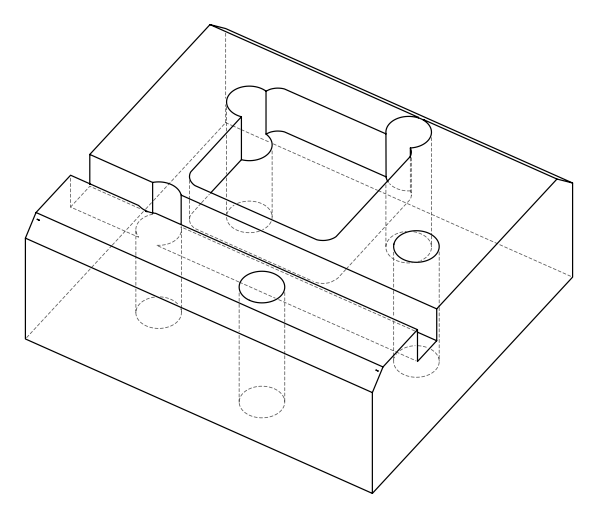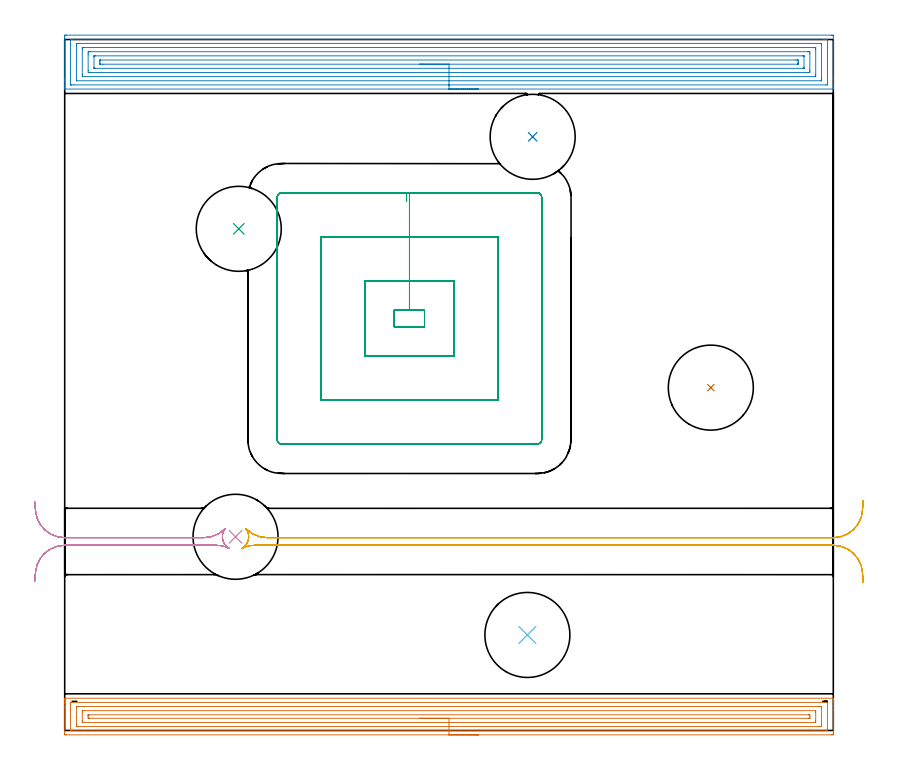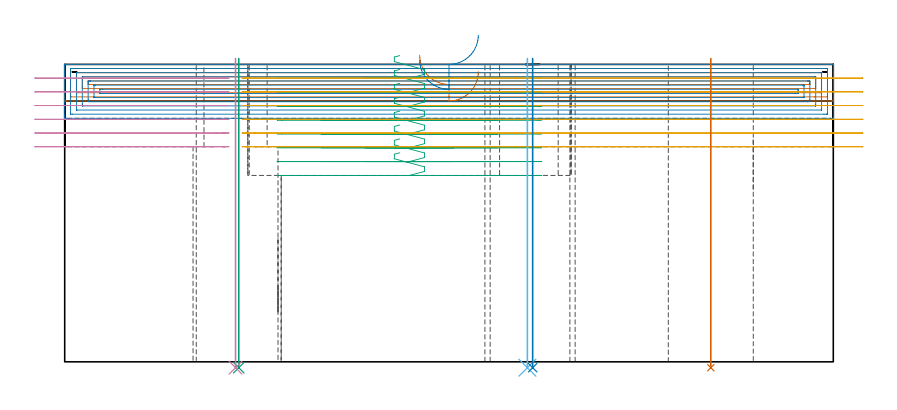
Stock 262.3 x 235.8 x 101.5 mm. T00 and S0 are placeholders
(PLAN: 10 operations, 2 tool changes, 48.6 min)
(1 AREA_MILL | FG_CHAMFER_SURFACE | UGT0205_001 | 10.72 min | 20496 mm3)
(2 AREA_MILL_1 | FG_CHAMFER_SURFACE_1 | UGT0205_001 | 14.97 min | 44397 mm3)
(3 MILL_OPEN_POCKET | POCKET_OPEN | UGT0201_094 | Follow Part, ap 5, ae 75% | 13.36 min | 437930 mm3)
(4 MILL_RECTANGULAR_SLOT | SLOT_RECTANGULAR | UGT0201_094 | Follow Part, ap 5, ae 75% | 1.96 min | 42104 mm3)
(5 MILL_RECTANGULAR_SLOT_1 | SLOT_RECTANGULAR_1 | UGT0201_094 | Follow Part, ap 5, ae 75% | 5.46 min | 126294 mm3)
(6 INDEXABLE_INSERT_DRILL_THROUGH_HOLE_FROM_SOLID | STEP1HOLE | NXT0302_029 | 0.42 min | 67030 mm3)
(7 INDEXABLE_INSERT_DRILL_THROUGH_HOLE_FROM_SOLID_1 | STEP1HOLE_1 | NXT0302_029 | 0.42 min | 66985 mm3)
(8 INDEXABLE_INSERT_DRILL_THROUGH_HOLE_FROM_SOLID_2 | STEP1HOLE_2 | NXT0302_029 | 0.42 min | 64138 mm3)
(9 INDEXABLE_INSERT_DRILL_THROUGH_HOLE_FROM_SOLID_3 | STEP1HOLE_3 | NXT0302_029 | 0.42 min | 57883 mm3)
(10 INDEXABLE_INSERT_DRILL_THROUGH_HOLE_FROM_SOLID_4 | STEP1HOLE_4 | NXT0302_029 | 0.42 min | 49134 mm3)
(TOOL UGT0205_001 | Chamfer Mill 20 x 3 x 45 deg. | D20 FL50 Z2)
(TOOL UGT0201_094 | End mill 20 mm | D20 FL38 Z4)
(TOOL NXT0302_029 | Index. Insert Drill 29mm [880-D2900L32-05] | D29 PA176 FL145 Z2)
(OP 1 AREA_MILL)
G17 G21 G94 G90
T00 M6
G54
G17 G0 G90 X141.15 Y-1.5 S1061 M3
G43 Z111.5 H0
Z99.
G94 G1 X141.112 Z98.128 F250.
X140.998 Z97.263
X140.809 Z96.412
X140.547 Z95.58
X140.213 Z94.774
X139.81 Z94.
X139.341 Z93.264
X138.81 Z92.572
X138.221 Z91.929
X137.578 Z91.34
X136.886 Z90.808
X136.15 Z90.34
X135.376 Z89.937
X134.57 Z89.603
X133.738 Z89.341
X132.886 Z89.152
X132.022 Z89.038
X131.15 Z89.
X0.627
X0.128 Y-1.495 Z89.003
X0.009 Y-1.492 Z89.006
X0.004 Y-1.001 Z89.496
X0. Y-0.381 Z90.117
Y7.847 Z98.341
Y9.26 Z99.757
Y9.616 Z100.112
Y10.329 Z100.829
Y10.599 Z101.098
X0.008 Y10.978 Z101.469
X0.01 Y10.997 Z101.488
X0.18 Y11. Z101.5
X262.12
X262.29 Y10.997 Z101.488
X262.292 Y10.978 Z101.469
X262.3 Y10.598 Z101.098
Y10.329 Z100.829
Y9.616 Z100.112
Y8.375 Z98.872
Y6.962 Z97.458
Y-0.737 Z89.76
X262.297 Y-1.001 Z89.496
X262.291 Y-1.492 Z89.006
X262.172 Y-1.495 Z89.003
X261.673 Y-1.5 Z89.
X131.15
Y-0.086 Z90.414
X2.384 Y-0.085 Z90.415
X2.01 Y-0.078 Z90.422
X2.005 Y0.041 Z90.541
X2.001 Y0.294 Z90.794
X2. Y8.732 Z99.232
X2.001 Y9.141 Z99.641
X2.01 Y9.552 Z100.052
X2.019 Y9.58 Z100.08
X2.038 Y9.582 Z100.082
X2.091 Y9.585 Z100.085
X6.424 Y9.586 Z100.086
X259.916 Y9.585 Z100.085
X260.29 Y9.578 Z100.078
X260.295 Y9.459 Z99.959
X260.299 Y9.206 Z99.706
X260.3 Y0.768 Z91.268
X260.299 Y0.359 Z90.859
X260.29 Y-0.052 Z90.448
X260.281 Y-0.08 Z90.42
X260.262 Y-0.082 Z90.418
X260.209 Y-0.085 Z90.415
X255.862 Y-0.086 Z90.414
X131.15
Y1.328 Z91.828
X4.531 Y1.329 Z91.829
X4.203 Y1.33 Z91.83
X4.094 Y1.332 Z91.832
X4.016 Y1.335 Z91.835
X4.01 Y1.452 Z91.952
X4.004 Y1.653 Z92.153
X4.001 Y1.853 Z92.353
Y7.847 Z98.347
Y8.046 Z98.546
X4.006 Y8.114 Z98.614
X4.01 Y8.162 Z98.662
X4.04 Y8.164 Z98.664
X4.203 Y8.167 Z98.667
X4.77 Y8.171 Z98.671
X257.769
X258.097 Y8.169 Z98.669
X258.206 Y8.167 Z98.667
X258.284 Y8.165 Z98.665
X258.29 Y8.047 Z98.547
X258.296 Y7.847 Z98.347
X258.299 Y7.647 Z98.147
X258.3 Y1.653 Z92.153
X258.299 Y1.454 Z91.954
X258.294 Y1.385 Z91.885
X258.29 Y1.338 Z91.838
X258.26 Y1.335 Z91.835
X258.097 Y1.333 Z91.833
X257.53 Y1.329 Z91.829
X131.15 Y1.328 Z91.828
Y2.743 Z93.243
X6.123
X6.067 Y2.744 Z93.244
X6.028 Y2.747 Z93.247
X6.012 Y2.749 Z93.249
X6.01 Y2.768 Z93.268
X6.004 Y2.983 Z93.483
X6. Y3.414 Z93.914
Y6.068 Z96.568
X6.005 Y6.515 Z97.015
X6.01 Y6.733 Z97.233
X6.014 Y6.751 Z97.251
X6.04 Y6.753 Z97.253
X6.1 Y6.755 Z97.255
X6.198 Y6.757 Z97.257
X256.177
X256.233 Y6.756 Z97.256
X256.272 Y6.753 Z97.253
X256.288 Y6.751 Z97.251
X256.29 Y6.732 Z97.232
X256.295 Y6.517 Z97.017
X256.3 Y6.086 Z96.586
Y3.432 Z93.932
X256.295 Y2.985 Z93.485
X256.29 Y2.767 Z93.267
X256.286 Y2.749 Z93.249
X256.26 Y2.747 Z93.247
X256.2 Y2.744 Z93.244
X256.102 Y2.743 Z93.243
X131.15
Y4.157 Z94.657
X8.521 Y4.158 Z94.658
X8.216 Y4.161 Z94.661
X8.022 Y4.164 Z94.664
X8.01 Y4.213 Z94.713
X8.007 Y4.308 Z94.808
X8. Y4.973 Z95.473
X8.001 Y5.192 Z95.692
X8.002 Y5.276 Z95.776
X8.006 Y5.317 Z95.817
X8.009 Y5.332 Z95.832
X8.065 Y5.336 Z95.836
X8.368 Y5.341 Z95.841
X8.521 Y5.343 Z95.843
X253.779 Y5.342 Z95.842
X254.084 Y5.339 Z95.839
X254.278 Y5.336 Z95.836
X254.29 Y5.287 Z95.787
X254.293 Y5.192 Z95.692
X254.3 Y4.527 Z95.027
X254.299 Y4.308 Z94.808
X254.298 Y4.224 Z94.724
X254.294 Y4.183 Z94.683
X254.291 Y4.168 Z94.668
X254.235 Y4.164 Z94.664
X253.932 Y4.159 Z94.659
X253.779 Y4.157 Z94.657
X131.15
X130.278 Z94.695
X129.413 Z94.809
X128.562 Z94.998
X127.73 Z95.26
X126.924 Z95.594
X126.15 Z95.997
X125.414 Z96.465
X124.722 Z96.996
X124.079 Z97.586
X123.49 Z98.229
X122.958 Z98.921
X122.49 Z99.657
X122.087 Z100.431
X121.753 Z101.237
X121.491 Z102.069
X121.302 Z102.92
X121.188 Z103.785
X121.15 Z104.657
G0 Z111.5
M5
M2
(OP 2 AREA_MILL_1)
G17 G21 G94 G90
T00 M6
G54
G17 G0 G90 X141.15 Y218.9 S1061 M3
G43 Z111.5 H0
G94 G1 X141.112 Z110.628 F250.
X140.998 Z109.763
X140.809 Z108.912
X140.547 Z108.08
X140.213 Z107.274
X139.81 Z106.5
X139.342 Z105.764
X138.81 Z105.072
X138.221 Z104.429
X137.578 Z103.839
X136.886 Z103.308
X136.15 Z102.84
X135.376 Z102.437
X134.57 Z102.103
X133.738 Z101.841
X132.886 Z101.652
X132.022 Z101.538
X131.15 Z101.5
X0.18
X0.01 Y218.902 Z101.488
X0.002 Y219.064 Z101.328
X0. Y219.233 Z101.167
Y219.484 Z100.916
Y220.192 Z100.203
Y221.424 Z98.973
Y221.949 Z98.445
Y222.565 Z97.83
Y236.271 Z84.127
X0.005 Y236.887 Z83.51
X0.01 Y237.292 Z83.105
X0.211 Y237.296 Z83.102
X0.627 Y237.3 Z83.1
X261.673 Y237.299 Z83.101
X262.089 Y237.296 Z83.102
X262.29 Y237.292 Z83.105
X262.3 Y236.887 Z83.51
Y222.565 Z97.83
Y220.192 Z100.203
Y219.484 Z100.916
Y219.233 Z101.167
X262.298 Y219.064 Z101.328
X262.29 Y218.902 Z101.488
X262.12 Y218.9 Z101.5
X131.15
Y220.314 Z100.086
X3.184
X2.415 Y220.315 Z100.085
X2.288 Y220.316 Z100.084
X2.051 Y220.321 Z100.079
X2.009 Y220.329 Z100.071
X2.005 Y220.361 Z100.039
X2.003 Y220.395 Z100.005
X2. Y220.599 Z99.801
X2.001 Y235.674 Z84.726
X2.005 Y235.782 Z84.618
X2.01 Y235.854 Z84.546
X2.015 Y235.879 Z84.521
X2.54 Y235.886 Z84.514
X259.116
X259.885 Y235.885 Z84.515
X260.012 Y235.884 Z84.516
X260.249 Y235.879 Z84.521
X260.291 Y235.871 Z84.529
X260.295 Y235.839 Z84.561
X260.297 Y235.805 Z84.595
X260.3 Y235.601 Z84.799
X260.299 Y220.527 Z99.873
X260.295 Y220.418 Z99.982
X260.29 Y220.346 Z100.054
X260.285 Y220.321 Z100.079
X259.76 Y220.314 Z100.086
X131.15
Y221.728 Z98.672
X4.128 Y221.729 Z98.671
X4.068 Y221.73 Z98.67
X4.03 Y221.733 Z98.667
X4.014 Y221.735 Z98.665
X4.01 Y221.751 Z98.649
X4.004 Y221.949 Z98.451
X4.001 Y222.148 Z98.252
X4. Y233.572 Z86.828
X4.004 Y234.251 Z86.149
X4.008 Y234.443 Z85.957
X4.015 Y234.465 Z85.935
X4.036 Y234.467 Z85.933
X4.091 Y234.47 Z85.93
X4.203 Y234.471 Z85.929
X258.172
X258.232 Y234.47 Z85.93
X258.27 Y234.467 Z85.933
X258.286 Y234.465 Z85.935
X258.29 Y234.449 Z85.951
X258.296 Y234.251 Z86.149
X258.299 Y234.052 Z86.348
X258.3 Y222.628 Z97.772
X258.296 Y221.949 Z98.451
X258.292 Y221.757 Z98.643
X258.285 Y221.735 Z98.665
X258.264 Y221.733 Z98.667
X258.209 Y221.73 Z98.67
X258.097 Y221.729 Z98.671
X131.15 Y221.728 Z98.672
Y223.143 Z97.257
X6.146
X6.066 Y223.145 Z97.255
X6.029 Y223.147 Z97.253
X6.013 Y223.149 Z97.251
X6.01 Y223.166 Z97.234
X6.006 Y223.272 Z97.128
X6. Y223.698 Z96.702
Y232.485 Z87.915
X6.007 Y232.928 Z87.472
X6.01 Y233.036 Z87.364
X6.018 Y233.051 Z87.349
X6.051 Y233.053 Z87.347
X6.12 Y233.055 Z87.345
X6.312 Y233.057 Z87.343
X256.154
X256.234 Y233.055 Z87.345
X256.271 Y233.053 Z87.347
X256.287 Y233.051 Z87.349
X256.29 Y233.034 Z87.366
X256.294 Y232.928 Z87.472
X256.3 Y232.502 Z87.898
Y223.715 Z96.685
X256.293 Y223.272 Z97.128
X256.29 Y223.164 Z97.236
X256.282 Y223.149 Z97.251
X256.249 Y223.147 Z97.253
X256.18 Y223.145 Z97.255
X255.988 Y223.143 Z97.257
X131.15
Y224.557 Z95.843
X8.701
X8.673 Y224.558 Z95.842
X8.01 Y224.585 Z95.815
X8.001 Y225.246 Z95.154
X8. Y230.736 Z89.664
X8.003 Y231.394 Z89.006
X8.01 Y231.615 Z88.785
X8.645 Y231.642 Z88.758
X8.673 Y231.643 Z88.757
X253.599
X253.627 Y231.642 Z88.758
X254.29 Y231.615 Z88.785
X254.299 Y230.955 Z89.445
X254.3 Y225.464 Z94.936
X254.297 Y224.806 Z95.594
X254.29 Y224.585 Z95.815
X253.655 Y224.558 Z95.842
X253.627
X131.15 Y224.557 Z95.843
Y225.971 Z94.429
X10.461 Y225.972 Z94.428
X10.083 Y225.974 Z94.426
X10.034 Y225.976 Z94.424
X10.013 Y225.978 Z94.422
X10.01 Y225.991 Z94.409
X10.005 Y226.071 Z94.329
X10.001 Y226.192 Z94.208
Y229.857 Z90.543
X10.004 Y230.084 Z90.316
X10.008 Y230.197 Z90.203
X10.01 Y230.22 Z90.18
X10.031 Y230.222 Z90.178
X10.086 Y230.226 Z90.174
X10.461 Y230.228 Z90.172
X251.839
X252.217 Y230.226 Z90.174
X252.266 Y230.224 Z90.176
X252.287 Y230.223 Z90.177
X252.29 Y230.209 Z90.191
X252.295 Y230.129 Z90.271
X252.299 Y230.008 Z90.392
Y226.343 Z94.057
X252.296 Y226.116 Z94.284
X252.292 Y226.003 Z94.397
X252.29 Y225.981 Z94.42
X252.269 Y225.978 Z94.422
X252.214 Y225.974 Z94.426
X251.839 Y225.972 Z94.428
X131.15 Y225.971 Z94.429
Y227.385 Z93.015
X12.976 Y227.386 Z93.014
X12.249 Y227.389 Z93.011
X12.075 Y227.392 Z93.008
X12.009 Y227.397 Z93.003
X12.006 Y227.414 Z92.986
X12.002 Y227.464 Z92.936
X12. Y228.1 Z92.3
Y228.344 Z92.056
X12.003 Y228.589 Z91.811
X12.007 Y228.752 Z91.648
X12.01 Y228.806 Z91.594
X12.024 Y228.809 Z91.591
X12.067 Y228.811 Z91.589
X12.249 Y228.814 Z91.586
X249.324
X250.051 Y228.811 Z91.589
X250.225 Y228.808 Z91.592
X250.291 Y228.803 Z91.597
X250.294 Y228.786 Z91.614
X250.298 Y228.736 Z91.664
X250.3 Y228.1 Z92.3
Y227.856 Z92.544
X250.297 Y227.611 Z92.789
X250.293 Y227.448 Z92.952
X250.29 Y227.394 Z93.006
X250.276 Y227.391 Z93.009
X250.233 Y227.389 Z93.011
X250.051 Y227.386 Z93.014
X131.15 Y227.385 Z93.015
X130.278 Z93.053
X129.414 Z93.167
X128.562 Z93.355
X127.73 Z93.618
X126.924 Z93.952
X126.15 Z94.354
X125.414 Z94.823
X124.722 Z95.354
X124.079 Z95.944
X123.49 Z96.587
X122.958 Z97.279
X122.49 Z98.015
X122.087 Z98.788
X121.753 Z99.594
X121.491 Z100.426
X121.302 Z101.278
X121.188 Z102.143
X121.15 Z103.015
G0 Z111.5
M5
M2
(OP 3 MILL_OPEN_POCKET)
G17 G21 G94 G90
T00 M6
G54
G17 G0 G90 X114.327 Y143.5 S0 M3
G43 Z111.5 H0
Z104.5
G94 G1 X112.5 Z104.01 F250.
Y137.7 Z102.456
X122.8 Z99.696
Y143.5 Z98.142
X117.65 Z96.762
X112.5 F500.
Y137.7
X122.8
Y143.5
X117.65
Y153.5
X102.5
Y127.7
X132.8
Y153.5
X117.65
Y168.5
X87.5
Y112.7
X147.8
Y168.5
X117.65
Y183.5
X74.1
G3 X72.568 Y182.362 R1.6
G1 X72.5 Y182.136
Y99.3
G3 X74.1 Y97.7 R1.6
G1 X161.2
G3 X162.8 Y99.3 R1.6
G1 Y181.9
G3 X162.193 Y183.155 R1.6
G1 X161.756 Y183.5
X117.65
X116.65
Y180.5 F250.
G0 X114.327 Y143.5 Z99.762
G1 X112.5 Z99.273
Y137.7 Z97.719
X122.8 Z94.959
Y143.5 Z93.405
X117.65 Z92.025
X112.5 F500.
Y137.7
X122.8
Y143.5
X117.65
Y153.5
X102.5
Y127.7
X132.8
Y153.5
X117.65
Y168.5
X87.5
Y112.7
X147.8
Y168.5
X117.65
Y183.5
X74.1
G3 X72.568 Y182.362 R1.6
G1 X72.5 Y182.136
Y99.3
G3 X74.1 Y97.7 R1.6
G1 X161.2
G3 X162.8 Y99.3 R1.6
G1 Y181.9
G3 X162.193 Y183.155 R1.6
G1 X161.756 Y183.5
X117.65
X116.65
Y180.5 F250.
G0 X114.327 Y143.5 Z95.025
G1 X112.5 Z94.535
Y137.7 Z92.981
X122.8 Z90.221
Y143.5 Z88.667
X117.65 Z87.287
X112.5 F500.
Y137.7
X122.8
Y143.5
X117.65
Y153.5
X102.5
Y127.7
X132.8
Y153.5
X117.65
Y168.5
X87.5
Y112.7
X147.8
Y168.5
X117.65
Y183.5
X74.1
G3 X72.568 Y182.362 R1.6
G1 X72.5 Y182.136
Y99.3
G3 X74.1 Y97.7 R1.6
G1 X161.2
G3 X162.8 Y99.3 R1.6
G1 Y181.9
G3 X162.193 Y183.155 R1.6
G1 X161.756 Y183.5
X117.65
X116.65
Y180.5 F250.
G0 X114.327 Y143.5 Z90.287
G1 X112.5 Z89.798
Y137.7 Z88.244
X122.8 Z85.484
Y143.5 Z83.93
X117.65 Z82.55
X112.5 F500.
Y137.7
X122.8
Y143.5
X117.65
Y153.5
X102.5
Y127.7
X132.8
Y153.5
X117.65
Y168.5
X87.5
Y112.7
X147.8
Y168.5
X117.65
Y183.5
X74.1
G3 X72.568 Y182.362 R1.6
G1 X72.5 Y182.136
Y99.3
G3 X74.1 Y97.7 R1.6
G1 X161.2
G3 X162.8 Y99.3 R1.6
G1 Y181.9
G3 X162.193 Y183.155 R1.6
G1 X161.756 Y183.5
X117.65
X116.65
Y180.5 F250.
G0 X114.327 Y143.5 Z85.55
G1 X112.5 Z85.06
Y137.7 Z83.506
X122.8 Z80.747
Y143.5 Z79.192
X117.65 Z77.812
X112.5 F500.
Y137.7
X122.8
Y143.5
X117.65
Y153.5
X102.5
Y127.7
X132.8
Y153.5
X117.65
Y168.5
X87.5
Y112.7
X147.8
Y168.5
X117.65
Y183.5
X74.1
G3 X72.568 Y182.362 R1.6
G1 X72.5 Y182.136
Y99.3
G3 X74.1 Y97.7 R1.6
G1 X161.2
G3 X162.8 Y99.3 R1.6
G1 Y181.9
G3 X162.193 Y183.155 R1.6
G1 X161.756 Y183.5
X117.65
X116.65
Y180.5 F250.
G0 X114.327 Y143.5 Z80.812
G1 X112.5 Z80.323
Y137.7 Z78.769
X122.8 Z76.009
Y143.5 Z74.455
X117.65 Z73.075
X112.5 F500.
Y137.7
X122.8
Y143.5
X117.65
Y153.5
X102.5
Y127.7
X132.8
Y153.5
X117.65
Y168.5
X87.5
Y112.7
X147.8
Y168.5
X117.65
Y183.5
X74.1
G3 X72.568 Y182.362 R1.6
G1 X72.5 Y182.136
Y99.3
G3 X74.1 Y97.7 R1.6
G1 X161.2
G3 X162.8 Y99.3 R1.6
G1 Y181.9
G3 X162.193 Y183.155 R1.6
G1 X161.756 Y183.5
X117.65
X116.65
Y180.5 F250.
G0 X114.327 Y143.5 Z76.075
G1 X112.5 Z75.586
Y137.7 Z74.031
X122.8 Z71.272
Y143.5 Z69.717
X117.65 Z68.337
X112.5 F500.
Y137.7
X122.8
Y143.5
X117.65
Y153.5
X102.5
Y127.7
X132.8
Y153.5
X117.65
Y168.5
X87.5
Y112.7
X147.8
Y168.5
X117.65
Y183.5
X74.1
G3 X72.568 Y182.362 R1.6
G1 X72.5 Y182.136
Y99.3
G3 X74.1 Y97.7 R1.6
G1 X161.2
G3 X162.8 Y99.3 R1.6
G1 Y181.9
G3 X162.193 Y183.155 R1.6
G1 X161.756 Y183.5
X117.65
X116.65
Y180.5 F250.
G0 X114.327 Y143.5 Z71.337
G1 X112.5 Z70.848
Y137.7 Z69.294
X122.8 Z66.534
Y143.5 Z64.98
X117.65 Z63.6
X112.5 F500.
Y137.7
X122.8
Y143.5
X117.65
Y153.5
X102.5
Y127.7
X132.8
Y153.5
X117.65
Y168.5
X87.5
Y112.7
X147.8
Y168.5
X117.65
Y183.5
X74.1
G3 X72.568 Y182.362 R1.6
G1 X72.5 Y182.136
Y99.3
G3 X74.1 Y97.7 R1.6
G1 X161.2
G3 X162.8 Y99.3 R1.6
G1 Y181.9
G3 X162.193 Y183.155 R1.6
G1 X161.756 Y183.5
X117.65
X116.65
Y180.5 F250.
G0 Z111.5
M5
M2
(OP 4 MILL_RECTANGULAR_SLOT)
G17 G21 G94 G90
T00 M6
G54
G17 G0 G90 X-10.202 Y50.983 S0 M3
G43 Z111.5 H0
Z96.817
G94 G1 X-9.97 Y53.974 F250.
G2 X0. Y63.2 R10. F500.
G1 X51.679
G2 X56.022 Y62.208 R10.
G1 X56.027 Y62.216
G2 X54.794 Y68.921 R4.5
G1 X54.786 Y68.927
G2 X47.522 Y65.8 R10.
G1 X0.
G2 X-9.97 Y75.026 R10.
G1 X-10.202 Y78.017 F250.
G0 Y50.983 Z92.133
G1 X-9.97 Y53.974
G2 X0. Y63.2 R10. F500.
G1 X51.679
G2 X56.022 Y62.208 R10.
G1 X56.027 Y62.216
G2 X54.794 Y68.921 R4.5
G1 X54.786 Y68.927
G2 X47.522 Y65.8 R10.
G1 X0.
G2 X-9.97 Y75.026 R10.
G1 X-10.202 Y78.017 F250.
G0 Y50.983 Z87.45
G1 X-9.97 Y53.974
G2 X0. Y63.2 R10. F500.
G1 X51.679
G2 X56.022 Y62.208 R10.
G1 X56.027 Y62.216
G2 X54.794 Y68.921 R4.5
G1 X54.786 Y68.927
G2 X47.522 Y65.8 R10.
G1 X0.
G2 X-9.97 Y75.026 R10.
G1 X-10.202 Y78.017 F250.
G0 Y50.983 Z82.767
G1 X-9.97 Y53.974
G2 X0. Y63.2 R10. F500.
G1 X51.679
G2 X56.022 Y62.208 R10.
G1 X56.027 Y62.216
G2 X54.794 Y68.921 R4.5
G1 X54.786 Y68.927
G2 X47.522 Y65.8 R10.
G1 X0.
G2 X-9.97 Y75.026 R10.
G1 X-10.202 Y78.017 F250.
G0 Y50.983 Z78.083
G1 X-9.97 Y53.974
G2 X0. Y63.2 R10. F500.
G1 X51.679
G2 X56.022 Y62.208 R10.
G1 X56.027 Y62.216
G2 X54.794 Y68.921 R4.5
G1 X54.786 Y68.927
G2 X47.522 Y65.8 R10.
G1 X0.
G2 X-9.97 Y75.026 R10.
G1 X-10.202 Y78.017 F250.
G0 Y50.983 Z73.4
G1 X-9.97 Y53.974
G2 X0. Y63.2 R10. F500.
G1 X51.679
G2 X56.022 Y62.208 R10.
G1 X56.027 Y62.216
G2 X54.794 Y68.921 R4.5
G1 X54.786 Y68.927
G2 X47.522 Y65.8 R10.
G1 X0.
G2 X-9.97 Y75.026 R10.
G1 X-10.202 Y78.017 F250.
G0 Z111.5
M5
M2
(OP 5 MILL_RECTANGULAR_SLOT_1)
G17 G21 G94 G90
T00 M6
G54
G17 G0 G90 X272.424 Y78.35 S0 M3
G43 Z111.5 H0
Z96.817
G94 G1 X272.29 Y75.353 F250.
G2 X262.3 Y65.8 R10. F500.
G1 X69.078
G2 X61.814 Y68.927 R10.
G1 X61.806 Y68.921
G2 X60.573 Y62.216 R4.5
G1 X60.578 Y62.208
G2 X64.921 Y63.2 R10.
G1 X262.3
G2 X272.29 Y53.647 R10.
G1 X272.424 Y50.65 F250.
G0 Y78.35 Z92.133
G1 X272.29 Y75.353
G2 X262.3 Y65.8 R10. F500.
G1 X69.078
G2 X61.814 Y68.927 R10.
G1 X61.806 Y68.921
G2 X60.573 Y62.216 R4.5
G1 X60.578 Y62.208
G2 X64.921 Y63.2 R10.
G1 X262.3
G2 X272.29 Y53.647 R10.
G1 X272.424 Y50.65 F250.
G0 Y78.35 Z87.45
G1 X272.29 Y75.353
G2 X262.3 Y65.8 R10. F500.
G1 X69.078
G2 X61.814 Y68.927 R10.
G1 X61.806 Y68.921
G2 X60.573 Y62.216 R4.5
G1 X60.578 Y62.208
G2 X64.921 Y63.2 R10.
G1 X262.3
G2 X272.29 Y53.647 R10.
G1 X272.424 Y50.65 F250.
G0 Y78.35 Z82.767
G1 X272.29 Y75.353
G2 X262.3 Y65.8 R10. F500.
G1 X69.078
G2 X61.814 Y68.927 R10.
G1 X61.806 Y68.921
G2 X60.573 Y62.216 R4.5
G1 X60.578 Y62.208
G2 X64.921 Y63.2 R10.
G1 X262.3
G2 X272.29 Y53.647 R10.
G1 X272.424 Y50.65 F250.
G0 Y78.35 Z78.083
G1 X272.29 Y75.353
G2 X262.3 Y65.8 R10. F500.
G1 X69.078
G2 X61.814 Y68.927 R10.
G1 X61.806 Y68.921
G2 X60.573 Y62.216 R4.5
G1 X60.578 Y62.208
G2 X64.921 Y63.2 R10.
G1 X262.3
G2 X272.29 Y53.647 R10.
G1 X272.424 Y50.65 F250.
G0 Y78.35 Z73.4
G1 X272.29 Y75.353
G2 X262.3 Y65.8 R10. F500.
G1 X69.078
G2 X61.814 Y68.927 R10.
G1 X61.806 Y68.921
G2 X60.573 Y62.216 R4.5
G1 X60.578 Y62.208
G2 X64.921 Y63.2 R10.
G1 X262.3
G2 X272.29 Y53.647 R10.
G1 X272.424 Y50.65 F250.
G0 Z111.5
M5
M2
(OP 6 INDEXABLE_INSERT_DRILL_THROUGH_HOLE_FROM_SOLID)
G17 G21 G94 G90
T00 M6
G54
G17 G0 G90 X157.9 Y32.6 S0 M3
G43 Z111.5 H1
G94 G81 G98 Z-2.006 F250. R103.5
G80
M5
M2
(OP 7 INDEXABLE_INSERT_DRILL_THROUGH_HOLE_FROM_SOLID_1)
G17 G21 G94 G90
T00 M6
G54
G17 G0 G90 X220.5 Y117. S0 M3
G43 Z111.5 H1
G94 G81 G98 Z-2.006 F250. R103.5
G80
M5
M2
(OP 8 INDEXABLE_INSERT_DRILL_THROUGH_HOLE_FROM_SOLID_2)
G17 G21 G94 G90
T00 M6
G54
G17 G0 G90 X159.7 Y202.6 S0 M3
G43 Z111.5 H1
G94 G81 G98 Z-2.006 F250. R103.5
G80
M5
M2
(OP 9 INDEXABLE_INSERT_DRILL_THROUGH_HOLE_FROM_SOLID_3)
G17 G21 G94 G90
T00 M6
G54
G17 G0 G90 X59.4 Y171.2 S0 M3
G43 Z111.5 H1
G94 G81 G98 Z-2.006 F250. R103.5
G80
M5
M2
(OP 10 INDEXABLE_INSERT_DRILL_THROUGH_HOLE_FROM_SOLID_4)
G17 G21 G94 G90
T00 M6
G54
G17 G0 G90 X58.3 Y66.1 S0 M3
G43 Z111.5 H1
G94 G81 G98 Z-2.006 F250. R103.5
G80
M5
M2
